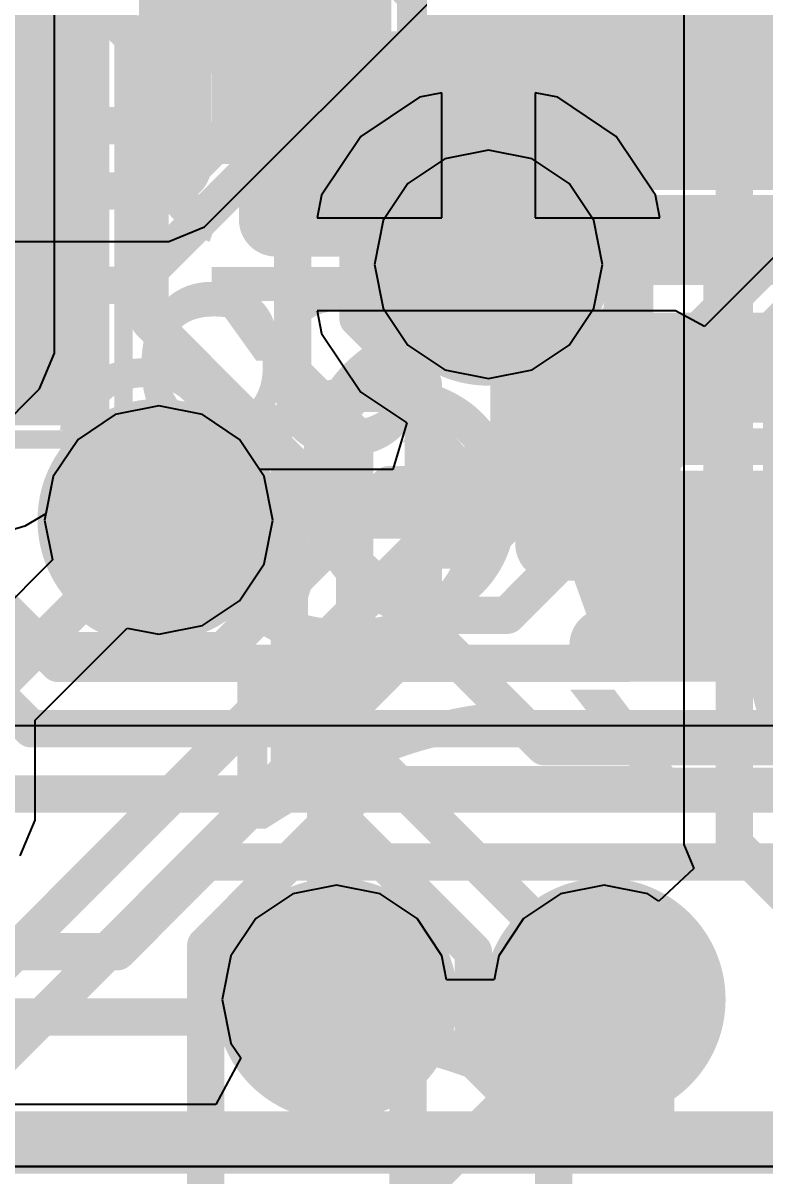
# Model space of a CAD drawing. Header units: millimetres. Extents: x 3.1 to 4.26, y 1.5 to 2.82.
# Drawn here: x 3.7747 to 3.8542, y 1.7864 to 1.91 of the extents above; entities that cross this region are included whole.
import ezdxf

# ---------------------------------------------------------------- set-up
doc = ezdxf.new("R2010")
doc.units = ezdxf.units.MM
doc.header["$MEASUREMENT"] = 0
for name, color, linetype in [('BottomLayer', 5, 'Continuous'), ('BottomOverlay', 54, 'Continuous'), ('BottomPaste', 16, 'Continuous'), ('BottomSolder', 6, 'Continuous'), ('Mechanical13', 56, 'Continuous'), ('Mechanical15', 56, 'Continuous'), ('Mechanical2', 216, 'Continuous'), ('Mechanical3', 76, 'Continuous'), ('Mechanical4', 56, 'Continuous'), ('Mechanical5', 56, 'Continuous'), ('Mechanical6', 56, 'Continuous'), ('Mechanical7', 56, 'Continuous'), ('Mechanical8', 56, 'Continuous'), ('Mechanical9', 56, 'Continuous'), ('MidLayer1', 16, 'Continuous'), ('MidLayer2', 76, 'Continuous'), ('TopLayer', 1, 'Continuous'), ('TopOverlay', 2, 'Continuous'), ('TopPaste', 8, 'Continuous'), ('TopSolder', 216, 'Continuous'), ('ViaHoleLayer', 16, 'Continuous')]:
    doc.layers.add(name, color=color, linetype=linetype)
doc.styles.add('Arial', font='arial.ttf', dxfattribs={"height": 0.2})

# ---------------------------------------------------------------- blocks, each defined once
blk = doc.blocks.new('FP_GRM033_0_03_MFG_15')
at = {"layer": 'TopLayer'}
blk.add_hatch(color=1, dxfattribs=at).paths.add_polyline_path([(0.00442915, 0.0059055), (0.01427165, 0.0059055), (0.01427165, -0.0059055), (0.00442915, -0.0059055)])
at = {"layer": 'TopPaste'}
blk.add_hatch(color=8, dxfattribs=at).paths.add_polyline_path([(0.00442915, 0.0059055), (0.01427165, 0.0059055), (0.01427165, -0.0059055), (0.00442915, -0.0059055)])
at = {"layer": 'TopSolder'}
blk.add_hatch(color=216, dxfattribs=at).paths.add_polyline_path([(0.00442915, 0.0059055), (0.01427165, 0.0059055), (0.01427165, -0.0059055), (0.00442915, -0.0059055)])
at = {"layer": 'Mechanical2', "const_width": 0.007874}
for points in [[(0.0124016, 0.0064961), (-0.0124016, 0.0064961)], [(0.0124016, -0.0064961), (0.0124016, 0.0064961)], [(0.0124016, -0.0064961), (-0.0124016, -0.0064961)]]:
    blk.add_lwpolyline(points, dxfattribs=at)
at = {"layer": 'Mechanical2', "const_width": 0.003937}
for points in [[(0.0104331, 0.0064961, 1), (0.0143701, 0.0064961, 1)], [(0.0104331, 0.0064961, 1), (0.0143701, 0.0064961, 1)], [(0.0104331, -0.0064961, 1), (0.0143701, -0.0064961, 1)], [(0.0104331, -0.0064961, 1), (0.0143701, -0.0064961, 1)]]:
    blk.add_lwpolyline(points, format="xyb", close=True, dxfattribs=at)
at = {"layer": 'Mechanical4', "const_width": 0.007874}
for points in [[(0.0182087, 0.0104331), (-0.0182087, 0.0104331)], [(0.0182087, -0.0104331), (0.0182087, 0.0104331)], [(0.0182087, -0.0104331), (-0.0182087, -0.0104331)]]:
    blk.add_lwpolyline(points, dxfattribs=at)
at = {"layer": 'Mechanical4', "const_width": 0.003937}
for points in [[(0.0162402, 0.0104331, 1), (0.0201772, 0.0104331, 1)], [(0.0162402, 0.0104331, 1), (0.0201772, 0.0104331, 1)], [(0.0162402, -0.0104331, 1), (0.0201772, -0.0104331, 1)], [(0.0162402, -0.0104331, 1), (0.0201772, -0.0104331, 1)]]:
    blk.add_lwpolyline(points, format="xyb", close=True, dxfattribs=at)
at = {"layer": 'Mechanical6', "const_width": 0.007874}
for points in [[(0.0182087, 0.0104331), (-0.0182087, 0.0104331)], [(0.0182087, -0.0104331), (0.0182087, 0.0104331)], [(0.0182087, -0.0104331), (-0.0182087, -0.0104331)]]:
    blk.add_lwpolyline(points, dxfattribs=at)
at = {"layer": 'Mechanical6', "const_width": 0.003937}
for points in [[(0.0162402, 0.0104331, 1), (0.0201772, 0.0104331, 1)], [(0.0162402, 0.0104331, 1), (0.0201772, 0.0104331, 1)], [(0.0162402, -0.0104331, 1), (0.0201772, -0.0104331, 1)], [(0.0162402, -0.0104331, 1), (0.0201772, -0.0104331, 1)]]:
    blk.add_lwpolyline(points, format="xyb", close=True, dxfattribs=at)
at = {"layer": 'Mechanical8', "const_width": 0.003937}
for points in [[(0, -0.019685), (0, 0.019685)], [(0.019685, 0), (-0.019685, 0)]]:
    blk.add_lwpolyline(points, dxfattribs=at)
at = {"layer": 'Mechanical8', "const_width": 0.0019685}
for points in [[(-0.0009842, 0.019685, 1), (0.0009842, 0.019685, 1)], [(0.0187008, 0, 1), (0.0206692, 0, 1)], [(-0.0009842, -0.019685, 1), (0.0009842, -0.019685, 1)]]:
    blk.add_lwpolyline(points, format="xyb", close=True, dxfattribs=at)
at = {"layer": 'TopOverlay', "const_width": 0.007874}
for points in [[(0.0124016, 0.0212598), (-0.0124016, 0.0212598)], [(0.0124016, -0.0212598), (-0.0124016, -0.0212598)]]:
    blk.add_lwpolyline(points, dxfattribs=at)
at = {"layer": 'TopOverlay', "const_width": 0.003937}
for points in [[(0.0104331, 0.0212598, 1), (0.0143701, 0.0212598, 1)], [(0.0104331, -0.0212598, 1), (0.0143701, -0.0212598, 1)]]:
    blk.add_lwpolyline(points, format="xyb", close=True, dxfattribs=at)
at = {"layer": 'Mechanical6'}
blk.add_text('C17', height=0.0393701, dxfattribs=at).set_placement((0.0254921, -0.0070708))
blk = doc.blocks.new('CAPC1005X60X30LL05T10_19')
at = {"layer": 'TopLayer'}
for points in [[(-0.0259842, -0.0102362), (-0.0259842, 0.0102362), (-0.003937, 0.0102362), (-0.003937, -0.0102362)], [(0.0039371, -0.0102362), (0.0039371, 0.0102362), (0.0259843, 0.0102362), (0.0259843, -0.0102362)]]:
    blk.add_hatch(color=1, dxfattribs=at).paths.add_polyline_path(points)
at = {"layer": 'TopPaste'}
for points in [[(-0.0259842, -0.0102362), (-0.0259842, 0.0102362), (-0.003937, 0.0102362), (-0.003937, -0.0102362)], [(0.0039371, -0.0102362), (0.0039371, 0.0102362), (0.0259843, 0.0102362), (0.0259843, -0.0102362)]]:
    blk.add_hatch(color=8, dxfattribs=at).paths.add_polyline_path(points)
at = {"layer": 'TopSolder'}
for points in [[(-0.0299842, -0.0142362), (-0.0299842, 0.0142362), (6.3e-05, 0.0142362), (6.3e-05, -0.0142362)], [(-6.29e-05, -0.0142362), (-6.29e-05, 0.0142362), (0.0299843, 0.0142362), (0.0299843, -0.0142362)]]:
    blk.add_hatch(color=216, dxfattribs=at).paths.add_polyline_path(points)
at = {"layer": 'Mechanical13', "const_width": 0.003937}
for points in [[(-0.0206693, 0.0108268), (-0.0206693, -0.0108268)], [(-0.0206693, 0.0108268), (0.0206693, 0.0108268)], [(0.0206693, 0.0108268), (0.0206693, -0.0108268)], [(-0.0206693, -0.0108268), (0.0206693, -0.0108268)]]:
    blk.add_lwpolyline(points, dxfattribs=at)
at = {"layer": 'Mechanical13', "const_width": 0.0019685}
for points in [[(-0.0216535, 0.0108268, 1), (-0.0196851, 0.0108268, 1)], [(-0.0216535, 0.0108268, 1), (-0.0196851, 0.0108268, 1)], [(0.0196851, 0.0108268, 1), (0.0216535, 0.0108268, 1)], [(0.0196851, 0.0108268, 1), (0.0216535, 0.0108268, 1)], [(-0.0216535, -0.0108268, 1), (-0.0196851, -0.0108268, 1)], [(-0.0216535, -0.0108268, 1), (-0.0196851, -0.0108268, 1)], [(0.0196851, -0.0108268, 1), (0.0216535, -0.0108268, 1)], [(0.0196851, -0.0108268, 1), (0.0216535, -0.0108268, 1)]]:
    blk.add_lwpolyline(points, format="xyb", close=True, dxfattribs=at)
at = {"layer": 'Mechanical15'}
for points, const_width in [([(-0.031496, 0.015748), (-0.031496, -0.0157481)], 0.0019685), ([(-0.031496, 0.015748), (0.0314961, 0.015748)], 0.0019685), ([(0.0314961, 0.015748), (0.0314961, -0.0157481)], 0.0019685), ([(0, 0.0108268), (0, -0.0108268)], 0.003937), ([(-0.0108267, 0), (0.0108268, 0)], 0.003937), ([(-0.031496, -0.0157481), (0.0314961, -0.0157481)], 0.0019685)]:
    blk.add_lwpolyline(points, dxfattribs=dict(at, const_width=const_width))
for points, const_width in [([(-0.0319881, 0.015748, 1), (-0.0310039, 0.015748, 1)], 0.0009842), ([(-0.0319881, 0.015748, 1), (-0.0310039, 0.015748, 1)], 0.0009842), ([(0.031004, 0.015748, 1), (0.0319882, 0.015748, 1)], 0.0009842), ([(0.031004, 0.015748, 1), (0.0319882, 0.015748, 1)], 0.0009842), ([(-0.0009842, 0.0108268, 1), (0.0009842, 0.0108268, 1)], 0.0019685), ([(-0.0118109, 0, 1), (-0.0098425, 0, 1)], 0.0019685), ([(0.0098426, 0, 1), (0.011811, 0, 1)], 0.0019685), ([(-0.0009842, -0.0108268, 1), (0.0009842, -0.0108268, 1)], 0.0019685), ([(-0.0319881, -0.0157481, 1), (-0.0310039, -0.0157481, 1)], 0.0009842), ([(-0.0319881, -0.0157481, 1), (-0.0310039, -0.0157481, 1)], 0.0009842), ([(0.031004, -0.0157481, 1), (0.0319882, -0.0157481, 1)], 0.0009842), ([(0.031004, -0.0157481, 1), (0.0319882, -0.0157481, 1)], 0.0009842)]:
    blk.add_lwpolyline(points, format="xyb", close=True, dxfattribs=dict(at, const_width=const_width))
blk = doc.blocks.new('CAPC1005X60X30LL05T10_B_24')
at = {"layer": 'BottomLayer'}
for points in [[(-0.003937, 0.0102362), (-0.003937, -0.0102362), (-0.0259842, -0.0102362), (-0.0259842, 0.0102362)], [(0.0259843, 0.0102362), (0.0259843, -0.0102362), (0.0039371, -0.0102362), (0.0039371, 0.0102362)]]:
    blk.add_hatch(color=5, dxfattribs=at).paths.add_polyline_path(points)
at = {"layer": 'BottomPaste'}
for points in [[(-0.003937, 0.0102362), (-0.003937, -0.0102362), (-0.0259842, -0.0102362), (-0.0259842, 0.0102362)], [(0.0259843, 0.0102362), (0.0259843, -0.0102362), (0.0039371, -0.0102362), (0.0039371, 0.0102362)]]:
    blk.add_hatch(color=16, dxfattribs=at).paths.add_polyline_path(points)
at = {"layer": 'BottomSolder'}
for points in [[(6.3e-05, 0.0142362), (6.3e-05, -0.0142362), (-0.0299842, -0.0142362), (-0.0299842, 0.0142362)], [(0.0299843, 0.0142362), (0.0299843, -0.0142362), (-6.29e-05, -0.0142362), (-6.29e-05, 0.0142362)]]:
    blk.add_hatch(color=6, dxfattribs=at).paths.add_polyline_path(points)
at = {"layer": 'Mechanical13', "const_width": 0.003937}
for points in [[(-0.0206693, 0.0108268), (-0.0206693, -0.0108268)], [(0.0206693, 0.0108268), (-0.0206693, 0.0108268)], [(0.0206693, 0.0108268), (0.0206693, -0.0108268)], [(0.0206693, -0.0108268), (-0.0206693, -0.0108268)]]:
    blk.add_lwpolyline(points, dxfattribs=at)
at = {"layer": 'Mechanical13', "const_width": 0.0019685}
for points in [[(-0.0216535, 0.0108268, 1), (-0.0196851, 0.0108268, 1)], [(-0.0216535, 0.0108268, 1), (-0.0196851, 0.0108268, 1)], [(0.0196851, 0.0108268, 1), (0.0216535, 0.0108268, 1)], [(0.0196851, 0.0108268, 1), (0.0216535, 0.0108268, 1)], [(-0.0216535, -0.0108268, 1), (-0.0196851, -0.0108268, 1)], [(-0.0216535, -0.0108268, 1), (-0.0196851, -0.0108268, 1)], [(0.0196851, -0.0108268, 1), (0.0216535, -0.0108268, 1)], [(0.0196851, -0.0108268, 1), (0.0216535, -0.0108268, 1)]]:
    blk.add_lwpolyline(points, format="xyb", close=True, dxfattribs=at)
at = {"layer": 'Mechanical15'}
for points, const_width in [([(-0.031496, 0.0157481), (-0.031496, -0.015748)], 0.0019685), ([(0.0314961, 0.0157481), (-0.031496, 0.0157481)], 0.0019685), ([(0.0314961, 0.0157481), (0.0314961, -0.015748)], 0.0019685), ([(0, 0.0108268), (0, -0.0108268)], 0.003937), ([(0.0108268, 0), (-0.0108267, 0)], 0.003937), ([(0.0314961, -0.015748), (-0.031496, -0.015748)], 0.0019685)]:
    blk.add_lwpolyline(points, dxfattribs=dict(at, const_width=const_width))
for points, const_width in [([(-0.0319881, 0.0157481, 1), (-0.0310039, 0.0157481, 1)], 0.0009842), ([(-0.0319881, 0.0157481, 1), (-0.0310039, 0.0157481, 1)], 0.0009842), ([(0.031004, 0.0157481, 1), (0.0319882, 0.0157481, 1)], 0.0009842), ([(0.031004, 0.0157481, 1), (0.0319882, 0.0157481, 1)], 0.0009842), ([(-0.0009842, 0.0108268, 1), (0.0009842, 0.0108268, 1)], 0.0019685), ([(-0.0118109, 0, 1), (-0.0098425, 0, 1)], 0.0019685), ([(0.0098426, 0, 1), (0.011811, 0, 1)], 0.0019685), ([(-0.0009842, -0.0108268, 1), (0.0009842, -0.0108268, 1)], 0.0019685), ([(-0.0319881, -0.015748, 1), (-0.0310039, -0.015748, 1)], 0.0009842), ([(-0.0319881, -0.015748, 1), (-0.0310039, -0.015748, 1)], 0.0009842), ([(0.031004, -0.015748, 1), (0.0319882, -0.015748, 1)], 0.0009842), ([(0.031004, -0.015748, 1), (0.0319882, -0.015748, 1)], 0.0009842)]:
    blk.add_lwpolyline(points, format="xyb", close=True, dxfattribs=dict(at, const_width=const_width))
blk = doc.blocks.new('FP_GRM033_0_03_MFG_B_25')
at = {"layer": 'BottomLayer'}
for points in [[(-0.01427165, 0.0059055), (-0.00442915, 0.0059055), (-0.00442915, -0.0059055), (-0.01427165, -0.0059055)], [(0.00442915, 0.0059055), (0.01427165, 0.0059055), (0.01427165, -0.0059055), (0.00442915, -0.0059055)]]:
    blk.add_hatch(color=5, dxfattribs=at).paths.add_polyline_path(points)
at = {"layer": 'BottomPaste'}
for points in [[(-0.01427165, 0.0059055), (-0.00442915, 0.0059055), (-0.00442915, -0.0059055), (-0.01427165, -0.0059055)], [(0.00442915, 0.0059055), (0.01427165, 0.0059055), (0.01427165, -0.0059055), (0.00442915, -0.0059055)]]:
    blk.add_hatch(color=16, dxfattribs=at).paths.add_polyline_path(points)
at = {"layer": 'BottomSolder'}
for points in [[(-0.01427165, 0.0059055), (-0.00442915, 0.0059055), (-0.00442915, -0.0059055), (-0.01427165, -0.0059055)], [(0.00442915, 0.0059055), (0.01427165, 0.0059055), (0.01427165, -0.0059055), (0.00442915, -0.0059055)]]:
    blk.add_hatch(color=6, dxfattribs=at).paths.add_polyline_path(points)
at = {"layer": 'BottomOverlay', "const_width": 0.007874}
for points in [[(-0.0124016, 0.0212598), (0.0124016, 0.0212598)], [(-0.0124016, -0.0212598), (0.0124016, -0.0212598)]]:
    blk.add_lwpolyline(points, dxfattribs=at)
at = {"layer": 'BottomOverlay', "const_width": 0.003937}
for points in [[(-0.0143701, 0.0212598, 1), (-0.0104331, 0.0212598, 1)], [(0.0104331, 0.0212598, 1), (0.0143701, 0.0212598, 1)], [(-0.0143701, -0.0212598, 1), (-0.0104331, -0.0212598, 1)], [(0.0104331, -0.0212598, 1), (0.0143701, -0.0212598, 1)]]:
    blk.add_lwpolyline(points, format="xyb", close=True, dxfattribs=at)
at = {"layer": 'Mechanical3', "const_width": 0.007874}
for points in [[(-0.0124016, 0.0064961), (0.0124016, 0.0064961)], [(-0.0124016, -0.0064961), (-0.0124016, 0.0064961)], [(0.0124016, -0.0064961), (0.0124016, 0.0064961)], [(-0.0124016, -0.0064961), (0.0124016, -0.0064961)]]:
    blk.add_lwpolyline(points, dxfattribs=at)
at = {"layer": 'Mechanical3', "const_width": 0.003937}
for points in [[(-0.0143701, 0.0064961, 1), (-0.0104331, 0.0064961, 1)], [(-0.0143701, 0.0064961, 1), (-0.0104331, 0.0064961, 1)], [(0.0104331, 0.0064961, 1), (0.0143701, 0.0064961, 1)], [(0.0104331, 0.0064961, 1), (0.0143701, 0.0064961, 1)], [(-0.0143701, -0.0064961, 1), (-0.0104331, -0.0064961, 1)], [(-0.0143701, -0.0064961, 1), (-0.0104331, -0.0064961, 1)], [(0.0104331, -0.0064961, 1), (0.0143701, -0.0064961, 1)], [(0.0104331, -0.0064961, 1), (0.0143701, -0.0064961, 1)]]:
    blk.add_lwpolyline(points, format="xyb", close=True, dxfattribs=at)
at = {"layer": 'Mechanical5', "const_width": 0.007874}
for points in [[(-0.0182087, 0.0104331), (0.0182087, 0.0104331)], [(-0.0182087, -0.0104331), (-0.0182087, 0.0104331)], [(0.0182087, -0.0104331), (0.0182087, 0.0104331)], [(-0.0182087, -0.0104331), (0.0182087, -0.0104331)]]:
    blk.add_lwpolyline(points, dxfattribs=at)
at = {"layer": 'Mechanical5', "const_width": 0.003937}
for points in [[(-0.0201772, 0.0104331, 1), (-0.0162402, 0.0104331, 1)], [(-0.0201772, 0.0104331, 1), (-0.0162402, 0.0104331, 1)], [(0.0162402, 0.0104331, 1), (0.0201772, 0.0104331, 1)], [(0.0162402, 0.0104331, 1), (0.0201772, 0.0104331, 1)], [(-0.0201772, -0.0104331, 1), (-0.0162402, -0.0104331, 1)], [(-0.0201772, -0.0104331, 1), (-0.0162402, -0.0104331, 1)], [(0.0162402, -0.0104331, 1), (0.0201772, -0.0104331, 1)], [(0.0162402, -0.0104331, 1), (0.0201772, -0.0104331, 1)]]:
    blk.add_lwpolyline(points, format="xyb", close=True, dxfattribs=at)
at = {"layer": 'Mechanical7', "const_width": 0.007874}
for points in [[(-0.0182087, 0.0104331), (0.0182087, 0.0104331)], [(-0.0182087, -0.0104331), (-0.0182087, 0.0104331)], [(0.0182087, -0.0104331), (0.0182087, 0.0104331)], [(-0.0182087, -0.0104331), (0.0182087, -0.0104331)]]:
    blk.add_lwpolyline(points, dxfattribs=at)
at = {"layer": 'Mechanical7', "const_width": 0.003937}
for points in [[(-0.0201772, 0.0104331, 1), (-0.0162402, 0.0104331, 1)], [(-0.0201772, 0.0104331, 1), (-0.0162402, 0.0104331, 1)], [(0.0162402, 0.0104331, 1), (0.0201772, 0.0104331, 1)], [(0.0162402, 0.0104331, 1), (0.0201772, 0.0104331, 1)], [(-0.0201772, -0.0104331, 1), (-0.0162402, -0.0104331, 1)], [(-0.0201772, -0.0104331, 1), (-0.0162402, -0.0104331, 1)], [(0.0162402, -0.0104331, 1), (0.0201772, -0.0104331, 1)], [(0.0162402, -0.0104331, 1), (0.0201772, -0.0104331, 1)]]:
    blk.add_lwpolyline(points, format="xyb", close=True, dxfattribs=at)
at = {"layer": 'Mechanical9', "const_width": 0.003937}
for points in [[(0, -0.019685), (0, 0.019685)], [(-0.019685, 0), (0.019685, 0)]]:
    blk.add_lwpolyline(points, dxfattribs=at)
at = {"layer": 'Mechanical9', "const_width": 0.0019685}
for points in [[(-0.0009842, 0.019685, 1), (0.0009842, 0.019685, 1)], [(-0.0206692, 0, 1), (-0.0187008, 0, 1)], [(0.0187008, 0, 1), (0.0206692, 0, 1)], [(-0.0009842, -0.019685, 1), (0.0009842, -0.019685, 1)]]:
    blk.add_lwpolyline(points, format="xyb", close=True, dxfattribs=at)
at = {"layer": 'Mechanical7', "text_generation_flag": 2}
blk.add_text('C7', height=0.0393701, rotation=180, dxfattribs=at).set_placement((-5e-07, -0.0004092))

msp = doc.modelspace()

# ---------------------------------------------------------------- hatches: boundary and pattern name
at = {"layer": 'BottomLayer'}
h = msp.add_hatch(color=5, dxfattribs=at)
edge = h.paths.add_edge_path()
edge.add_arc((3.8245939, 1.8841044), 0.009, 0, 360)
h = msp.add_hatch(color=5, dxfattribs=at)
edge = h.paths.add_edge_path()
edge.add_arc((3.7892362, 1.8566929), 0.009, 0, 360)
h = msp.add_hatch(color=5, dxfattribs=at)
edge = h.paths.add_edge_path()
edge.add_arc((3.8082798, 1.8053386), 0.009, 0, 360)
h = msp.add_hatch(color=5, dxfattribs=at)
edge = h.paths.add_edge_path()
edge.add_arc((3.8370079, 1.8053386), 0.009, 0, 360)
at = {"layer": 'BottomSolder'}
h = msp.add_hatch(color=6, dxfattribs=at)
edge = h.paths.add_edge_path()
edge.add_arc((3.8245939, 1.8841044), 0.013, 0, 360)
h = msp.add_hatch(color=6, dxfattribs=at)
edge = h.paths.add_edge_path()
edge.add_arc((3.7892362, 1.8566929), 0.013, 0, 360)
h = msp.add_hatch(color=6, dxfattribs=at)
edge = h.paths.add_edge_path()
edge.add_arc((3.8082798, 1.8053386), 0.013, 0, 360)
h = msp.add_hatch(color=6, dxfattribs=at)
edge = h.paths.add_edge_path()
edge.add_arc((3.8370079, 1.8053386), 0.013, 0, 360)
at = {"layer": 'MidLayer1'}
h = msp.add_hatch(color=16, dxfattribs=at)
edge = h.paths.add_edge_path()
edge.add_arc((3.8245939, 1.8841044), 0.009, 0, 360)
h = msp.add_hatch(color=16, dxfattribs=at)
edge = h.paths.add_edge_path()
edge.add_arc((3.7892362, 1.8566929), 0.009, 0, 360)
h = msp.add_hatch(color=16, dxfattribs=at)
edge = h.paths.add_edge_path()
edge.add_arc((3.8082798, 1.8053386), 0.009, 0, 360)
h = msp.add_hatch(color=16, dxfattribs=at)
edge = h.paths.add_edge_path()
edge.add_arc((3.8370079, 1.8053386), 0.009, 0, 360)
at = {"layer": 'MidLayer2'}
h = msp.add_hatch(color=76, dxfattribs=at)
edge = h.paths.add_edge_path()
edge.add_arc((3.8245939, 1.8841044), 0.009, 0, 360)
h = msp.add_hatch(color=76, dxfattribs=at)
edge = h.paths.add_edge_path()
edge.add_arc((3.7892362, 1.8566929), 0.009, 0, 360)
h = msp.add_hatch(color=76, dxfattribs=at)
edge = h.paths.add_edge_path()
edge.add_arc((3.8082798, 1.8053386), 0.009, 0, 360)
h = msp.add_hatch(color=76, dxfattribs=at)
edge = h.paths.add_edge_path()
edge.add_arc((3.8370079, 1.8053386), 0.009, 0, 360)
at = {"layer": 'TopLayer'}
h = msp.add_hatch(color=1, dxfattribs=at)
edge = h.paths.add_edge_path()
edge.add_arc((3.8245939, 1.8841044), 0.009, 0, 360)
h = msp.add_hatch(color=1, dxfattribs=at)
edge = h.paths.add_edge_path()
edge.add_arc((3.7892362, 1.8566929), 0.009, 0, 360)
h = msp.add_hatch(color=1, dxfattribs=at)
edge = h.paths.add_edge_path()
edge.add_arc((3.8082798, 1.8053386), 0.009, 0, 360)
h = msp.add_hatch(color=1, dxfattribs=at)
edge = h.paths.add_edge_path()
edge.add_arc((3.8370079, 1.8053386), 0.009, 0, 360)
at = {"layer": 'TopSolder'}
h = msp.add_hatch(color=216, dxfattribs=at)
edge = h.paths.add_edge_path()
edge.add_arc((3.8245939, 1.8841044), 0.013, 0, 360)
h = msp.add_hatch(color=216, dxfattribs=at)
edge = h.paths.add_edge_path()
edge.add_arc((3.7892362, 1.8566929), 0.013, 0, 360)
h = msp.add_hatch(color=216, dxfattribs=at)
edge = h.paths.add_edge_path()
edge.add_arc((3.8082798, 1.8053386), 0.013, 0, 360)
h = msp.add_hatch(color=216, dxfattribs=at)
edge = h.paths.add_edge_path()
edge.add_arc((3.8370079, 1.8053386), 0.013, 0, 360)
at = {"layer": 'ViaHoleLayer'}
h = msp.add_hatch(color=16, dxfattribs=at)
edge = h.paths.add_edge_path()
edge.add_arc((3.8245939, 1.8841044), 0.004, 0, 360)
h = msp.add_hatch(color=16, dxfattribs=at)
edge = h.paths.add_edge_path()
edge.add_arc((3.7892362, 1.8566929), 0.004, 0, 360)
h = msp.add_hatch(color=16, dxfattribs=at)
edge = h.paths.add_edge_path()
edge.add_arc((3.8082798, 1.8053386), 0.004, 0, 360)
h = msp.add_hatch(color=16, dxfattribs=at)
edge = h.paths.add_edge_path()
edge.add_arc((3.8370079, 1.8053386), 0.004, 0, 360)

# ---------------------------------------------------------------- linework, layer by layer
at = {"layer": 'BottomLayer'}
for p, q in [((3.33945, 1.83468), (4.20559, 1.83468)), ((4.20559, 1.78744), (3.33945, 1.78744)), ((3.37882, 1.78744), (4.16622, 1.78744))]:
    msp.add_line(p, q, dxfattribs=at)
at = {"layer": 'BottomLayer', "const_width": 0.004}
for points in [[(3.7409449, 1.953937), (3.788282, 1.9065999)], [(3.7828504, 1.923335), (3.8035939, 1.9025915)], [(3.8354331, 1.9074801), (3.8354331, 1.9215047)], [(3.8105939, 1.8783055), (3.8105939, 1.9153904)], [(3.8354331, 1.9074801), (3.8402558, 1.9026574)], [(3.788282, 1.8779736), (3.788282, 1.9065999)], [(3.8035939, 1.8725611), (3.8035939, 1.9025915)], [(3.8402558, 1.864567), (3.8402558, 1.9026574)], [(3.8245939, 1.8838747), (3.8245939, 1.8841044)], [(3.8245939, 1.8838747), (3.8267717, 1.8816969)], [(3.8267717, 1.8601533), (3.8267717, 1.8816969)], [(3.8105939, 1.8783055), (3.8175939, 1.8713055)], [(3.788282, 1.8779736), (3.8032362, 1.8630194)], [(3.8035939, 1.8725611), (3.8102362, 1.8659188)], [(3.8175939, 1.8453983), (3.8175939, 1.8713055)], [(3.8102362, 1.8330805), (3.8102362, 1.8659188)], [(3.8032362, 1.8301811), (3.8032362, 1.8630194)], [(3.8267717, 1.8601533), (3.8384998, 1.8484252)], [(3.8384998, 1.8484252), (3.8685039, 1.8484252)], [(3.8175939, 1.8453983), (3.8305779, 1.8324143)], [(3.8102362, 1.8330805), (3.8370079, 1.8063088)], [(3.8305779, 1.8324143), (3.8655578, 1.8324143)], [(3.8032362, 1.8301811), (3.8229685, 1.8104488)], [(3.8229685, 1.7989649), (3.8229685, 1.8104488)], [(3.8370079, 1.8053386), (3.8370079, 1.8063088)], [(3.8082798, 1.8046149), (3.8082798, 1.8053386)], [(3.8082798, 1.8046149), (3.8159685, 1.7969262)], [(3.8229685, 1.7989649), (3.83158, 1.7903534)], [(3.8159685, 1.6940785), (3.8159685, 1.7969262)], [(3.83158, 1.69), (3.83158, 1.7903534)]]:
    msp.add_lwpolyline(points, dxfattribs=at)
at = {"layer": 'BottomLayer', "const_width": 0.002}
for points in [[(3.8344331, 1.9074801, 1), (3.8364331, 1.9074801, 1)], [(3.8344331, 1.9074801, 1), (3.8364331, 1.9074801, 1)], [(3.787282, 1.9065999, 1), (3.789282, 1.9065999, 1)], [(3.787282, 1.9065999, 1), (3.789282, 1.9065999, 1)], [(3.8025939, 1.9025915, 1), (3.8045939, 1.9025915, 1)], [(3.8025939, 1.9025915, 1), (3.8045939, 1.9025915, 1)], [(3.8392558, 1.9026574, 1), (3.8412558, 1.9026574, 1)], [(3.8392558, 1.9026574, 1), (3.8412558, 1.9026574, 1)], [(3.8235939, 1.8841044, 1), (3.8255939, 1.8841044, 1)], [(3.8235939, 1.8838747, 1), (3.8255939, 1.8838747, 1)], [(3.8235939, 1.8838747, 1), (3.8255939, 1.8838747, 1)], [(3.8257717, 1.8816969, 1), (3.8277717, 1.8816969, 1)], [(3.8257717, 1.8816969, 1), (3.8277717, 1.8816969, 1)], [(3.8095939, 1.8783055, 1), (3.8115939, 1.8783055, 1)], [(3.8095939, 1.8783055, 1), (3.8115939, 1.8783055, 1)], [(3.787282, 1.8779736, 1), (3.789282, 1.8779736, 1)], [(3.787282, 1.8779736, 1), (3.789282, 1.8779736, 1)], [(3.8025939, 1.8725611, 1), (3.8045939, 1.8725611, 1)], [(3.8025939, 1.8725611, 1), (3.8045939, 1.8725611, 1)], [(3.8165939, 1.8713055, 1), (3.8185939, 1.8713055, 1)], [(3.8165939, 1.8713055, 1), (3.8185939, 1.8713055, 1)], [(3.8092362, 1.8659188, 1), (3.8112362, 1.8659188, 1)], [(3.8092362, 1.8659188, 1), (3.8112362, 1.8659188, 1)], [(3.8392558, 1.864567, 1), (3.8412558, 1.864567, 1)], [(3.8022362, 1.8630194, 1), (3.8042362, 1.8630194, 1)], [(3.8022362, 1.8630194, 1), (3.8042362, 1.8630194, 1)], [(3.8257717, 1.8601533, 1), (3.8277717, 1.8601533, 1)], [(3.8257717, 1.8601533, 1), (3.8277717, 1.8601533, 1)], [(3.8374998, 1.8484252, 1), (3.8394998, 1.8484252, 1)], [(3.8374998, 1.8484252, 1), (3.8394998, 1.8484252, 1)], [(3.8165939, 1.8453983, 1), (3.8185939, 1.8453983, 1)], [(3.8165939, 1.8453983, 1), (3.8185939, 1.8453983, 1)], [(3.8092362, 1.8330805, 1), (3.8112362, 1.8330805, 1)], [(3.8092362, 1.8330805, 1), (3.8112362, 1.8330805, 1)], [(3.8295779, 1.8324143, 1), (3.8315779, 1.8324143, 1)], [(3.8295779, 1.8324143, 1), (3.8315779, 1.8324143, 1)], [(3.8022362, 1.8301811, 1), (3.8042362, 1.8301811, 1)], [(3.8022362, 1.8301811, 1), (3.8042362, 1.8301811, 1)], [(3.8219685, 1.8104488, 1), (3.8239685, 1.8104488, 1)], [(3.8219685, 1.8104488, 1), (3.8239685, 1.8104488, 1)], [(3.8360079, 1.8063088, 1), (3.8380079, 1.8063088, 1)], [(3.8360079, 1.8063088, 1), (3.8380079, 1.8063088, 1)], [(3.8072798, 1.8053386, 1), (3.8092798, 1.8053386, 1)], [(3.8072798, 1.8046149, 1), (3.8092798, 1.8046149, 1)], [(3.8072798, 1.8046149, 1), (3.8092798, 1.8046149, 1)], [(3.8360079, 1.8053386, 1), (3.8380079, 1.8053386, 1)], [(3.8219685, 1.7989649, 1), (3.8239685, 1.7989649, 1)], [(3.8219685, 1.7989649, 1), (3.8239685, 1.7989649, 1)], [(3.8149685, 1.7969262, 1), (3.8169685, 1.7969262, 1)], [(3.8149685, 1.7969262, 1), (3.8169685, 1.7969262, 1)], [(3.83058, 1.7903534, 1), (3.83258, 1.7903534, 1)], [(3.83058, 1.7903534, 1), (3.83258, 1.7903534, 1)]]:
    msp.add_lwpolyline(points, format="xyb", close=True, dxfattribs=at)
at = {"layer": 'MidLayer1'}
for p, q in [((3.9079841, 1.937685), (3.8477383, 1.8774393)), ((3.7941582, 1.8881259), (3.8243051, 1.9182728)), ((3.8195939, 1.902482), (3.8171805, 1.902002)), ((3.8195939, 1.8891044), (3.8195939, 1.902482)), ((3.8320073, 1.902002), (3.8295939, 1.902482)), ((3.8295939, 1.902482), (3.8295939, 1.8891044)), ((3.8171805, 1.902002), (3.8108957, 1.8978026)), ((3.8382921, 1.8978026), (3.8320073, 1.902002)), ((3.8108957, 1.8978026), (3.8066963, 1.8915178)), ((3.8424915, 1.8915178), (3.8382921, 1.8978026)), ((3.8066963, 1.8915178), (3.8062163, 1.8891044)), ((3.8429715, 1.8891044), (3.8424915, 1.8915178)), ((3.8062163, 1.8891044), (3.8195939, 1.8891044)), ((3.8295939, 1.8891044), (3.8429715, 1.8891044)), ((3.7903313, 1.8865407), (3.7941582, 1.8881259)), ((3.7620386, 1.8865408), (3.7903311, 1.8865408)), ((3.7903311, 1.8865408), (3.7903313, 1.8865407)), ((3.8446232, 1.8791044), (3.8062163, 1.8791044)), ((3.8062163, 1.8791044), (3.8066963, 1.876691)), ((3.8477383, 1.8774393), (3.8446232, 1.8791044)), ((3.8066963, 1.876691), (3.8108957, 1.8704062)), ((3.8108957, 1.8704062), (3.8158364, 1.8671049)), ((3.784554, 1.8679967), (3.7805847, 1.8653444)), ((3.7892362, 1.868928), (3.784554, 1.8679967)), ((3.7939184, 1.8679967), (3.7892362, 1.868928)), ((3.7978877, 1.8653444), (3.7939184, 1.8679967)), ((3.8158364, 1.8671049), (3.8143196, 1.8621049)), ((3.7805847, 1.8653444), (3.7779324, 1.8613751)), ((3.8000523, 1.8621049), (3.7978877, 1.8653444)), ((3.8143196, 1.8621049), (3.8000523, 1.8621049)), ((3.7779324, 1.8613751), (3.7771388, 1.857385)), ((3.7771388, 1.857385), (3.7748647, 1.8560595)), ((3.7748647, 1.8560595), (3.772187, 1.8552656))]:
    msp.add_line(p, q, dxfattribs=at)
at = {"layer": 'MidLayer1', "const_width": 0.004}
for points in [[(3.8346457, 1.8566929), (3.9118111, 1.9338583)], [(3.7903313, 1.8919528), (3.8281263, 1.9297478)], [(3.7864682, 1.8989528), (3.8141263, 1.9266109)], [(3.8393638, 1.8413338), (3.9055936, 1.9075636)], [(3.7180955, 1.8989528), (3.7864682, 1.8989528)], [(3.7335712, 1.8919528), (3.7903313, 1.8919528)], [(3.7580272, 1.8617717), (3.7784651, 1.8413338)], [(3.7892362, 1.8566929), (3.8346457, 1.8566929)], [(3.7644507, 1.8454488), (3.7755657, 1.8343338)], [(3.7784651, 1.8413338), (3.8393638, 1.8413338)], [(3.7755657, 1.8343338), (3.9004755, 1.8343338)], [(3.7726663, 1.8273338), (3.9346221, 1.8273338)], [(3.7847868, 1.8104488), (3.7944167, 1.8200787)], [(3.7944167, 1.8200787), (3.857874, 1.8200787)], [(3.7336893, 1.8104488), (3.7847868, 1.8104488)], [(3.80639, 1.8034488), (3.8082798, 1.8053386)], [(3.7455226, 1.8034488), (3.80639, 1.8034488)], [(3.7414866, 1.7913386), (3.9914932, 1.7913386)]]:
    msp.add_lwpolyline(points, dxfattribs=at)
at = {"layer": 'MidLayer1', "const_width": 0.002}
for points in [[(3.7854682, 1.8989528, 1), (3.7874682, 1.8989528, 1)], [(3.7854682, 1.8989528, 1), (3.7874682, 1.8989528, 1)], [(3.7893313, 1.8919528, 1), (3.7913313, 1.8919528, 1)], [(3.7893313, 1.8919528, 1), (3.7913313, 1.8919528, 1)], [(3.7882362, 1.8566929, 1), (3.7902362, 1.8566929, 1)], [(3.8336457, 1.8566929, 1), (3.8356457, 1.8566929, 1)], [(3.8336457, 1.8566929, 1), (3.8356457, 1.8566929, 1)], [(3.7774651, 1.8413338, 1), (3.7794651, 1.8413338, 1)], [(3.7774651, 1.8413338, 1), (3.7794651, 1.8413338, 1)], [(3.8383638, 1.8413338, 1), (3.8403638, 1.8413338, 1)], [(3.8383638, 1.8413338, 1), (3.8403638, 1.8413338, 1)], [(3.7745657, 1.8343338, 1), (3.7765657, 1.8343338, 1)], [(3.7745657, 1.8343338, 1), (3.7765657, 1.8343338, 1)], [(3.7934167, 1.8200787, 1), (3.7954167, 1.8200787, 1)], [(3.7934167, 1.8200787, 1), (3.7954167, 1.8200787, 1)], [(3.7837868, 1.8104488, 1), (3.7857868, 1.8104488, 1)], [(3.7837868, 1.8104488, 1), (3.7857868, 1.8104488, 1)], [(3.8072798, 1.8053386, 1), (3.8092798, 1.8053386, 1)], [(3.80539, 1.8034488, 1), (3.80739, 1.8034488, 1)], [(3.80539, 1.8034488, 1), (3.80739, 1.8034488, 1)]]:
    msp.add_lwpolyline(points, format="xyb", close=True, dxfattribs=at)
at = {"layer": 'MidLayer2'}
for p, q in [((3.8455486, 1.9191235), (3.8455486, 1.8219415)), ((3.7780447, 1.8746012), (3.7780447, 1.9140798)), ((3.8245939, 1.8963395), (3.8199117, 1.8954082)), ((3.8292761, 1.8954082), (3.8245939, 1.8963395)), ((3.8199117, 1.8954082), (3.8159424, 1.8927559)), ((3.8332454, 1.8927559), (3.8292761, 1.8954082)), ((3.8159424, 1.8927559), (3.8132901, 1.8887866)), ((3.8358977, 1.8887866), (3.8332454, 1.8927559)), ((3.8132901, 1.8887866), (3.8123588, 1.8841044)), ((3.836829, 1.8841044), (3.8358977, 1.8887866)), ((3.8123588, 1.8841044), (3.8132901, 1.8794222)), ((3.8358977, 1.8794222), (3.836829, 1.8841044)), ((3.8132901, 1.8794222), (3.8159424, 1.8754529)), ((3.8332454, 1.8754529), (3.8358977, 1.8794222)), ((3.8159424, 1.8754529), (3.8199117, 1.8728006)), ((3.8292761, 1.8728006), (3.8332454, 1.8754529)), ((3.7764596, 1.8707743), (3.7780447, 1.8746012)), ((3.8199117, 1.8728006), (3.8245939, 1.8718693)), ((3.8245939, 1.8718693), (3.8292761, 1.8728006)), ((3.7470912, 1.8414059), (3.7764594, 1.8707742)), ((3.7764594, 1.8707742), (3.7764596, 1.8707743)), ((3.784554, 1.8679967), (3.7805847, 1.8653444)), ((3.7892362, 1.868928), (3.784554, 1.8679967)), ((3.7939184, 1.8679967), (3.7892362, 1.868928)), ((3.7978877, 1.8653444), (3.7939184, 1.8679967)), ((3.7805847, 1.8653444), (3.7779324, 1.8613751)), ((3.80054, 1.8613751), (3.7978877, 1.8653444)), ((3.7779324, 1.8613751), (3.7770011, 1.8566929)), ((3.8014713, 1.8566929), (3.80054, 1.8613751)), ((3.7770011, 1.8566929), (3.7778487, 1.8524315)), ((3.80054, 1.8520107), (3.8014713, 1.8566929)), ((3.7778487, 1.8524315), (3.7667321, 1.841315)), ((3.7978877, 1.8480414), (3.80054, 1.8520107)), ((3.7939184, 1.8453891), (3.7978877, 1.8480414)), ((3.775971, 1.8352463), (3.785855, 1.8451303)), ((3.785855, 1.8451303), (3.7892362, 1.8444578)), ((3.7892362, 1.8444578), (3.7939184, 1.8453891)), ((3.775971, 1.8245534), (3.775971, 1.8352463)), ((3.7743861, 1.8207258), (3.7759714, 1.8245529)), ((3.7759714, 1.8245529), (3.775971, 1.8245534)), ((3.8455486, 1.8219415), (3.8455485, 1.8219413)), ((3.8455485, 1.8219413), (3.8466159, 1.8193646)), ((3.8466159, 1.8193646), (3.8428437, 1.8158716)), ((3.8082798, 1.8175737), (3.8035976, 1.8166424)), ((3.812962, 1.8166424), (3.8082798, 1.8175737)), ((3.8370079, 1.8175737), (3.8323257, 1.8166424)), ((3.8416901, 1.8166424), (3.8370079, 1.8175737)), ((3.8035976, 1.8166424), (3.7996283, 1.8139901)), ((3.8169313, 1.8139901), (3.812962, 1.8166424)), ((3.8323257, 1.8166424), (3.8283564, 1.8139901)), ((3.8428437, 1.8158716), (3.8416901, 1.8166424)), ((3.7996283, 1.8139901), (3.796976, 1.8100208)), ((3.8195836, 1.8100208), (3.8169313, 1.8139901)), ((3.8283564, 1.8139901), (3.8257041, 1.8100208)), ((3.796976, 1.8100208), (3.7960447, 1.8053386)), ((3.8200949, 1.8074504), (3.8195836, 1.8100208)), ((3.8257041, 1.8100208), (3.8251928, 1.8074504)), ((3.8251928, 1.8074504), (3.8200949, 1.8074504)), ((3.7960447, 1.8053386), (3.796976, 1.8006564)), ((3.796976, 1.8006564), (3.7980315, 1.7990767)), ((3.7980315, 1.7990767), (3.795359, 1.7940767)), ((3.795359, 1.7940767), (3.7542695, 1.7940767))]:
    msp.add_line(p, q, dxfattribs=at)
at = {"layer": 'MidLayer2', "const_width": 0.004}
for points in [[(3.8509606, 1.8219413), (3.8509606, 1.9310424)], [(3.770559, 1.8374881), (3.7892362, 1.8561653)], [(3.7892362, 1.8561653), (3.7892362, 1.8566929)], [(3.8509606, 1.8219413), (3.8637026, 1.8091993)], [(3.7412566, 1.7886647), (3.8886647, 1.7886647)]]:
    msp.add_lwpolyline(points, dxfattribs=at)
at = {"layer": 'MidLayer2', "const_width": 0.002}
for points in [[(3.7882362, 1.8566929, 1), (3.7902362, 1.8566929, 1)], [(3.7882362, 1.8561653, 1), (3.7902362, 1.8561653, 1)], [(3.7882362, 1.8561653, 1), (3.7902362, 1.8561653, 1)], [(3.8499606, 1.8219413, 1), (3.8519606, 1.8219413, 1)], [(3.8499606, 1.8219413, 1), (3.8519606, 1.8219413, 1)]]:
    msp.add_lwpolyline(points, format="xyb", close=True, dxfattribs=at)
at = {"layer": 'TopLayer'}
msp.add_line((3.37882, 1.78744), (4.16622, 1.78744), dxfattribs=at)
at = {"layer": 'TopLayer', "const_width": 0.004}
for points in [[(3.8131888, 1.916437), (3.8389287, 1.8906971)], [(3.8265864, 1.8464992), (3.8938978, 1.9138106)], [(3.8099895, 1.8955211), (3.8122046, 1.8977362)], [(3.8122046, 1.8977362), (3.8131888, 1.8977362)], [(3.8131888, 1.8977362), (3.8245939, 1.8863311)], [(3.823687, 1.8534992), (3.8669291, 1.8967413)], [(3.7866377, 1.8818597), (3.8002991, 1.8955211)], [(3.8002991, 1.8955211), (3.8099895, 1.8955211)], [(3.8389287, 1.8786403), (3.8389287, 1.8906971)], [(3.8245939, 1.8841044), (3.8245939, 1.8863311)], [(3.7696953, 1.8818597), (3.7866377, 1.8818597)], [(3.8207876, 1.8604992), (3.8389287, 1.8786403)], [(3.7961371, 1.8426929), (3.8139434, 1.8604992)], [(3.8139434, 1.8604992), (3.8207876, 1.8604992)], [(3.7990365, 1.8356929), (3.8168428, 1.8534992)], [(3.8168428, 1.8534992), (3.823687, 1.8534992)], [(3.8019359, 1.8286929), (3.8197422, 1.8464992)], [(3.8197422, 1.8464992), (3.8265864, 1.8464992)], [(3.7103035, 1.8426929), (3.7961371, 1.8426929)], [(3.72331, 1.7599665), (3.7990364, 1.8356929)], [(3.7990364, 1.8356929), (3.7990365, 1.8356929)], [(3.74299, 1.7697471), (3.8019358, 1.8286929)], [(3.8019358, 1.8286929), (3.8019359, 1.8286929)], [(3.8027333, 1.8195909), (3.8113067, 1.8281643)], [(3.8113067, 1.8281643), (3.8726525, 1.8281643)], [(3.7942798, 1.8111375), (3.8027332, 1.8195909)], [(3.8027332, 1.8195909), (3.8027333, 1.8195909)], [(3.7942798, 1.7482168), (3.7942798, 1.8111375)], [(3.80205, 1.7697665), (3.8370079, 1.8047244)], [(3.8370079, 1.8047244), (3.8370079, 1.8053386)]]:
    msp.add_lwpolyline(points, dxfattribs=at)
at = {"layer": 'TopLayer', "const_width": 0.002}
for points in [[(3.8112046, 1.8977362, 1), (3.8132046, 1.8977362, 1)], [(3.8112046, 1.8977362, 1), (3.8132046, 1.8977362, 1)], [(3.8121888, 1.8977362, 1), (3.8141888, 1.8977362, 1)], [(3.8121888, 1.8977362, 1), (3.8141888, 1.8977362, 1)], [(3.7992991, 1.8955211, 1), (3.8012991, 1.8955211, 1)], [(3.7992991, 1.8955211, 1), (3.8012991, 1.8955211, 1)], [(3.8089895, 1.8955211, 1), (3.8109895, 1.8955211, 1)], [(3.8089895, 1.8955211, 1), (3.8109895, 1.8955211, 1)], [(3.8379287, 1.8906971, 1), (3.8399287, 1.8906971, 1)], [(3.8379287, 1.8906971, 1), (3.8399287, 1.8906971, 1)], [(3.8235939, 1.8863311, 1), (3.8255939, 1.8863311, 1)], [(3.8235939, 1.8863311, 1), (3.8255939, 1.8863311, 1)], [(3.8235939, 1.8841044, 1), (3.8255939, 1.8841044, 1)], [(3.7856377, 1.8818597, 1), (3.7876377, 1.8818597, 1)], [(3.7856377, 1.8818597, 1), (3.7876377, 1.8818597, 1)], [(3.8379287, 1.8786403, 1), (3.8399287, 1.8786403, 1)], [(3.8379287, 1.8786403, 1), (3.8399287, 1.8786403, 1)], [(3.8129434, 1.8604992, 1), (3.8149434, 1.8604992, 1)], [(3.8129434, 1.8604992, 1), (3.8149434, 1.8604992, 1)], [(3.8197876, 1.8604992, 1), (3.8217876, 1.8604992, 1)], [(3.8197876, 1.8604992, 1), (3.8217876, 1.8604992, 1)], [(3.8158428, 1.8534992, 1), (3.8178428, 1.8534992, 1)], [(3.8158428, 1.8534992, 1), (3.8178428, 1.8534992, 1)], [(3.822687, 1.8534992, 1), (3.824687, 1.8534992, 1)], [(3.822687, 1.8534992, 1), (3.824687, 1.8534992, 1)], [(3.8187422, 1.8464992, 1), (3.8207422, 1.8464992, 1)], [(3.8187422, 1.8464992, 1), (3.8207422, 1.8464992, 1)], [(3.8255864, 1.8464992, 1), (3.8275864, 1.8464992, 1)], [(3.8255864, 1.8464992, 1), (3.8275864, 1.8464992, 1)], [(3.7951371, 1.8426929, 1), (3.7971371, 1.8426929, 1)], [(3.7951371, 1.8426929, 1), (3.7971371, 1.8426929, 1)], [(3.7980364, 1.8356929, 1), (3.8000364, 1.8356929, 1)], [(3.7980364, 1.8356929, 1), (3.8000364, 1.8356929, 1)], [(3.7980365, 1.8356929, 1), (3.8000365, 1.8356929, 1)], [(3.7980365, 1.8356929, 1), (3.8000365, 1.8356929, 1)], [(3.8009358, 1.8286929, 1), (3.8029358, 1.8286929, 1)], [(3.8009358, 1.8286929, 1), (3.8029358, 1.8286929, 1)], [(3.8009359, 1.8286929, 1), (3.8029359, 1.8286929, 1)], [(3.8009359, 1.8286929, 1), (3.8029359, 1.8286929, 1)], [(3.8103067, 1.8281643, 1), (3.8123067, 1.8281643, 1)], [(3.8103067, 1.8281643, 1), (3.8123067, 1.8281643, 1)], [(3.8017332, 1.8195909, 1), (3.8037332, 1.8195909, 1)], [(3.8017332, 1.8195909, 1), (3.8037332, 1.8195909, 1)], [(3.8017333, 1.8195909, 1), (3.8037333, 1.8195909, 1)], [(3.8017333, 1.8195909, 1), (3.8037333, 1.8195909, 1)], [(3.7932798, 1.8111375, 1), (3.7952798, 1.8111375, 1)], [(3.7932798, 1.8111375, 1), (3.7952798, 1.8111375, 1)], [(3.8360079, 1.8053386, 1), (3.8380079, 1.8053386, 1)], [(3.8360079, 1.8047244, 1), (3.8380079, 1.8047244, 1)], [(3.8360079, 1.8047244, 1), (3.8380079, 1.8047244, 1)]]:
    msp.add_lwpolyline(points, format="xyb", close=True, dxfattribs=at)

# ---------------------------------------------------------------- block references
for name, p, rotation in [('CAPC1005X60X30LL05T10_19', (3.7696953, 1.8968203), 90), ('FP_GRM033_0_03_MFG_15', (3.8122046, 1.9070866), 270), ('CAPC1005X60X30LL05T10_B_24', (3.8515747, 1.9062992), 180)]:
    msp.add_blockref(name, p, dxfattribs=dict(rotation=rotation))
msp.add_blockref('FP_GRM033_0_03_MFG_B_25', (3.8496062, 1.864567))

# ---------------------------------------------------------------- texts
at = {"layer": 'BottomOverlay', "style": 'Arial', "text_generation_flag": 2}
for s, p in [('C8', (3.8173449, 1.9144705)), ('C7', (3.8271875, 1.8742926))]:
    msp.add_text(s, height=0.0295276, rotation=90, dxfattribs=at).set_placement(p)
at = {"layer": 'TopOverlay', "style": 'Arial'}
msp.add_text('C17', height=0.0295276, rotation=90, dxfattribs=at).set_placement((3.8244315, 1.8400117))
msp.add_text('C13', height=0.0295276, dxfattribs=at).set_placement((3.7238699, 1.8440826))

doc.saveas('drawing.dxf')
